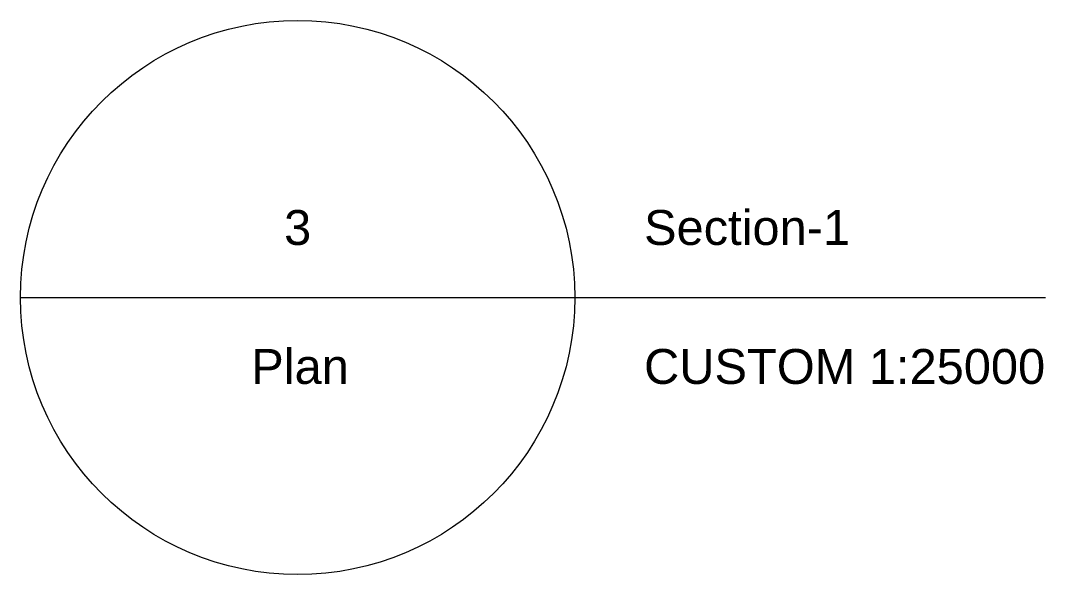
# Paper-space layout 'Plan [Sheet]' of a CAD drawing. Header units: metres. Extents: x 0.4 to 0.4, y -37.7 to 0.3.
# Drawn here: x 0.41251 to 0.44187, y 0.20529 to 0.22116 of the extents above; entities that cross this region are included whole.
import ezdxf

# ---------------------------------------------------------------- set-up
doc = ezdxf.new("R2010")
doc.units = ezdxf.units.M
doc.header["$MEASUREMENT"] = 0
doc.layers.add('01_A_AccesTren_t', color=30, linetype='Continuous', lineweight=0)
doc.styles.add('Style-Arial', font='arial.ttf')

# ---------------------------------------------------------------- blocks, each defined once
blk = doc.blocks.new('DrawingTitleBubble_4')
at = {"layer": '01_A_AccesTren_t'}
blk.add_line((-0.008007, 0), (0.007869, 0), dxfattribs=at)
blk.add_circle((-0.000069, 0), 0.007938, dxfattribs=at)
at = {"layer": '01_A_AccesTren_t', "color": 7, "char_height": 0.001524, "style": 'Style-Arial'}
for s, insert, attachment_point in [('\\H0.656168x;3', (-0.000069, 0.001492), 8), ('\\H0.656168x;Plan', (0, -0.001476), 2)]:
    blk.add_mtext(s, dxfattribs=dict(at, insert=insert, attachment_point=attachment_point))
blk = doc.blocks.new('TitleText_4')
at = {"layer": '01_A_AccesTren_t', "color": 7, "insert": (0, 0.001492), "char_height": 0.001524, "attachment_point": 7, "style": 'Style-Arial'}
blk.add_mtext('\\H0.656168x;Section-1', dxfattribs=at)
at = {"layer": '01_A_AccesTren_t', "insert": (0, -0.001476), "char_height": 0.001524, "attachment_point": 1, "style": 'Style-Arial'}
blk.add_mtext('\\H0.656168x;CUSTOM 1:25000', dxfattribs=at)
blk = doc.blocks.new('*U201')
at = {"layer": '01_A_AccesTren_t'}
blk.add_line((0, 0), (0.021352, 0), dxfattribs=at)
blk.add_blockref('DrawingTitleBubble_4', (0, 0), dxfattribs=at)
at = {"layer": '01_A_AccesTren_t', "color": 7}
blk.add_blockref('TitleText_4', (0.009853, 0), dxfattribs=at)

psp = doc.layouts.new('Plan [Sheet]')

# ---------------------------------------------------------------- block references
at = {"layer": '01_A_AccesTren_t'}
psp.add_blockref('*U201', (0.420515, 0.213224), dxfattribs=at)

doc.saveas('drawing.dxf')
